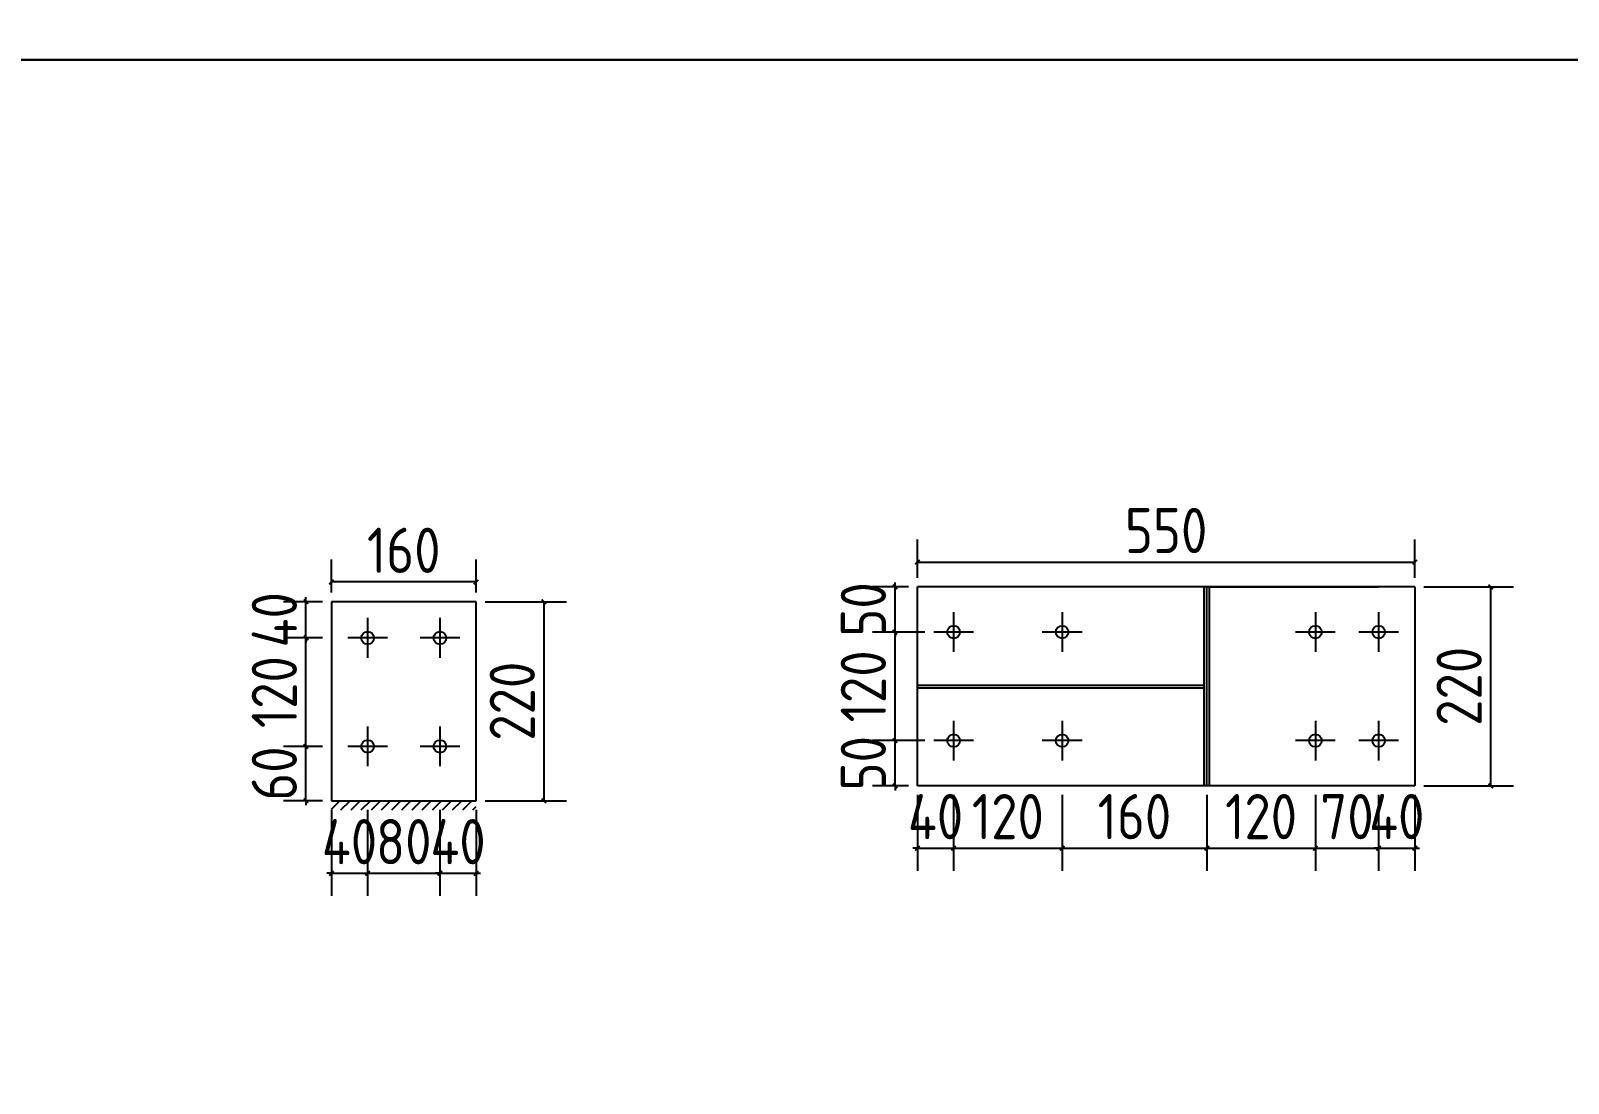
# Model space of a CAD drawing. Extents: x 533809 to 747315, y -17138 to 180511.
# Drawn here: x 643714 to 647114, y 161199 to 163526 of the extents above; entities that cross this region are included whole.
import ezdxf

# ---------------------------------------------------------------- set-up
doc = ezdxf.new("R2010")
doc.units = 0
doc.header["$LTSCALE"] = 1000
doc.header["$MEASUREMENT"] = 0
doc.styles.get("Standard").update_dxf_attribs({"font": 'gbenor.shx', "bigfont": 'gbcbig.shx'})
doc.dimstyles.get("Standard").update_dxf_attribs({"dimscale": 100, "dimtxt": 3.5, "dimasz": 1, "dimexe": 2.5, "dimexo": 3, "dimgap": 1.5, "dimtad": 1, "dimdec": 0, "dimzin": 0, "dimdsep": 46, "dimtxsty": 'Standard', "dimblk": 'ARCHTICK', "dimcen": 0.09, "dimadec": 0, "dimazin": 0, "dimtfac": 1, "dimtdec": 0, "dimtix": 1, "dimtmove": 2, "dimatfit": 3, "dimfxl": 1, "dimtolj": 1, "dimtzin": 0, "dimarcsym": 0})

# ---------------------------------------------------------------- blocks, each defined once
blk = doc.blocks.new('_ArchTick')
at = {"color": 0, "linetype": 'ByBlock', "const_width": 0.4}
blk.add_lwpolyline([(-0.5, -0.5), (0.5, 0.5)], dxfattribs=at)
blk = doc.blocks.new('*D408')
at = {"color": 3, "lineweight": -2}
for p, q in [((644378.8, 161804.1), (644378.8, 161613.5)), ((644458.8, 161804.1), (644458.8, 161613.5)), ((644378.8, 161663.5), (644368.8, 161663.5)), ((644378.8, 161663.5), (644458.8, 161663.5)), ((644458.8, 161663.5), (644468.8, 161663.5))]:
    blk.add_line(p, q, dxfattribs=at)
at = {"layer": 'Defpoints', "color": 0}
for p in [(644378.8, 161824.1), (644458.8, 161824.1), (644458.8, 161663.5)]:
    blk.add_point(p, dxfattribs=at)
at = {"color": 3, "lineweight": -2, "xscale": 10, "yscale": 10, "zscale": 10}
blk.add_blockref('_ArchTick', (644378.8, 161663.5), dxfattribs=at)
at = {"color": 3, "lineweight": -2, "xscale": 10, "yscale": 10, "zscale": 10, "rotation": 180}
blk.add_blockref('_ArchTick', (644458.8, 161663.5), dxfattribs=at)
at = {"color": 0, "insert": (644418.8, 161733.5), "char_height": 100, "attachment_point": 5}
blk.add_mtext('\\A1;40', dxfattribs=at)
blk = doc.blocks.new('*D348')
at = {"color": 3, "lineweight": -2}
for p, q in [((644458.8, 161804.1), (644458.8, 161613.5)), ((644618.8, 161804.1), (644618.8, 161613.5)), ((644458.8, 161663.5), (644618.8, 161663.5))]:
    blk.add_line(p, q, dxfattribs=at)
at = {"layer": 'Defpoints', "color": 0}
for p in [(644458.8, 161824.1), (644618.8, 161824.1), (644618.8, 161663.5)]:
    blk.add_point(p, dxfattribs=at)
at = {"color": 3, "lineweight": -2, "xscale": 10, "yscale": 10, "zscale": 10, "rotation": 180}
blk.add_blockref('_ArchTick', (644458.8, 161663.5), dxfattribs=at)
at = {"color": 3, "lineweight": -2, "xscale": 10, "yscale": 10, "zscale": 10}
blk.add_blockref('_ArchTick', (644618.8, 161663.5), dxfattribs=at)
at = {"color": 0, "insert": (644538.8, 161733.5), "char_height": 100, "attachment_point": 5}
blk.add_mtext('\\A1;80', dxfattribs=at)
blk = doc.blocks.new('*D349')
at = {"color": 3, "lineweight": -2}
for p, q in [((644618.8, 161804.1), (644618.8, 161613.5)), ((644698.8, 161804.1), (644698.8, 161613.5)), ((644618.8, 161663.5), (644608.8, 161663.5)), ((644618.8, 161663.5), (644698.8, 161663.5)), ((644698.8, 161663.5), (644708.8, 161663.5))]:
    blk.add_line(p, q, dxfattribs=at)
at = {"layer": 'Defpoints', "color": 0}
for p in [(644618.8, 161824.1), (644698.8, 161824.1), (644698.8, 161663.5)]:
    blk.add_point(p, dxfattribs=at)
at = {"color": 3, "lineweight": -2, "xscale": 10, "yscale": 10, "zscale": 10}
blk.add_blockref('_ArchTick', (644618.8, 161663.5), dxfattribs=at)
at = {"color": 3, "lineweight": -2, "xscale": 10, "yscale": 10, "zscale": 10, "rotation": 180}
blk.add_blockref('_ArchTick', (644698.8, 161663.5), dxfattribs=at)
at = {"color": 0, "insert": (644658.8, 161733.5), "char_height": 100, "attachment_point": 5}
blk.add_mtext('\\A1;40', dxfattribs=at)
blk = doc.blocks.new('*D350')
at = {"color": 3, "lineweight": -2}
for p, q in [((644322.6, 161944.1), (644322.6, 161954.1)), ((644358.8, 161944.1), (644272.6, 161944.1)), ((644322.6, 161824.1), (644322.6, 161944.1)), ((644358.8, 161824.1), (644272.6, 161824.1)), ((644322.6, 161824.1), (644322.6, 161814.1))]:
    blk.add_line(p, q, dxfattribs=at)
at = {"layer": 'Defpoints', "color": 0}
for p in [(644322.6, 161944.1), (644378.8, 161944.1), (644378.8, 161824.1)]:
    blk.add_point(p, dxfattribs=at)
at = {"color": 3, "lineweight": -2, "xscale": 10, "yscale": 10, "zscale": 10}
for p, rotation in [((644322.6, 161944.1), 270), ((644322.6, 161824.1), 90)]:
    blk.add_blockref('_ArchTick', p, dxfattribs=dict(at, rotation=rotation))
at = {"color": 0, "insert": (644252.6, 161884.1), "char_height": 100, "attachment_point": 5, "rotation": 90}
blk.add_mtext('\\A1;60', dxfattribs=at)
blk = doc.blocks.new('*D351')
at = {"color": 3, "lineweight": -2}
for p, q in [((644358.8, 162184.1), (644272.6, 162184.1)), ((644322.6, 161944.1), (644322.6, 162184.1)), ((644358.8, 161944.1), (644272.6, 161944.1))]:
    blk.add_line(p, q, dxfattribs=at)
at = {"layer": 'Defpoints', "color": 0}
for p in [(644322.6, 162184.1), (644378.8, 162184.1), (644378.8, 161944.1)]:
    blk.add_point(p, dxfattribs=at)
at = {"color": 3, "lineweight": -2, "xscale": 10, "yscale": 10, "zscale": 10}
for p, rotation in [((644322.6, 162184.1), 90), ((644322.6, 161944.1), 270)]:
    blk.add_blockref('_ArchTick', p, dxfattribs=dict(at, rotation=rotation))
at = {"color": 0, "insert": (644252.6, 162064.1), "char_height": 100, "attachment_point": 5, "rotation": 90}
blk.add_mtext('\\A1;120', dxfattribs=at)
blk = doc.blocks.new('*D409')
at = {"color": 3, "lineweight": -2}
for p, q in [((644358.8, 162264.1), (644272.6, 162264.1)), ((644322.6, 162264.1), (644322.6, 162274.1)), ((644322.6, 162184.1), (644322.6, 162264.1)), ((644358.8, 162184.1), (644272.6, 162184.1)), ((644322.6, 162184.1), (644322.6, 162174.1))]:
    blk.add_line(p, q, dxfattribs=at)
at = {"layer": 'Defpoints', "color": 0}
for p in [(644322.6, 162264.1), (644378.8, 162264.1), (644378.8, 162184.1)]:
    blk.add_point(p, dxfattribs=at)
at = {"color": 3, "lineweight": -2, "xscale": 10, "yscale": 10, "zscale": 10}
for p, rotation in [((644322.6, 162264.1), 270), ((644322.6, 162184.1), 90)]:
    blk.add_blockref('_ArchTick', p, dxfattribs=dict(at, rotation=rotation))
at = {"color": 0, "insert": (644252.6, 162224.1), "char_height": 100, "attachment_point": 5, "rotation": 90}
blk.add_mtext('\\A1;40', dxfattribs=at)
blk = doc.blocks.new('*D410')
at = {"color": 3, "lineweight": -2}
for p, q in [((644378.8, 162284.1), (644378.8, 162357.7)), ((644698.8, 162284.1), (644698.8, 162357.7)), ((644698.8, 162307.7), (644378.8, 162307.7))]:
    blk.add_line(p, q, dxfattribs=at)
at = {"layer": 'Defpoints', "color": 0}
for p in [(644378.8, 162307.7), (644378.8, 162264.1), (644698.8, 162264.1)]:
    blk.add_point(p, dxfattribs=at)
at = {"color": 3, "lineweight": -2, "xscale": 10, "yscale": 10, "zscale": 10, "rotation": 180}
blk.add_blockref('_ArchTick', (644378.8, 162307.7), dxfattribs=at)
at = {"color": 3, "lineweight": -2, "xscale": 10, "yscale": 10, "zscale": 10}
blk.add_blockref('_ArchTick', (644698.8, 162307.7), dxfattribs=at)
at = {"color": 0, "insert": (644538.8, 162377.7), "char_height": 100, "attachment_point": 5}
blk.add_mtext('\\A1;160', dxfattribs=at)
blk = doc.blocks.new('*D352')
at = {"color": 3, "lineweight": -2}
for p, q in [((644718.8, 162264.1), (644898.8, 162264.1)), ((644848.8, 162264.1), (644848.8, 161824.1)), ((644718.8, 161824.1), (644898.8, 161824.1))]:
    blk.add_line(p, q, dxfattribs=at)
at = {"layer": 'Defpoints', "color": 0}
for p in [(644698.8, 162264.1), (644698.8, 161824.1), (644848.8, 161824.1)]:
    blk.add_point(p, dxfattribs=at)
at = {"color": 3, "lineweight": -2, "xscale": 10, "yscale": 10, "zscale": 10}
for p, rotation in [((644848.8, 162264.1), 90), ((644848.8, 161824.1), 270)]:
    blk.add_blockref('_ArchTick', p, dxfattribs=dict(at, rotation=rotation))
at = {"color": 0, "insert": (644778.8, 162044.1), "char_height": 100, "attachment_point": 5, "rotation": 90}
blk.add_mtext('\\A1;220', dxfattribs=at)
blk = doc.blocks.new('*D362')
at = {"color": 3, "lineweight": -2}
for p, q in [((645690.8, 161956.9), (645575.2, 161956.9)), ((645625.2, 161956.9), (645625.2, 161966.9)), ((645625.2, 161856.9), (645625.2, 161956.9)), ((645654.8, 161856.9), (645575.2, 161856.9)), ((645625.2, 161856.9), (645625.2, 161846.9))]:
    blk.add_line(p, q, dxfattribs=at)
at = {"layer": 'Defpoints', "color": 0}
for p in [(645625.2, 161956.9), (645710.8, 161956.9), (645674.8, 161856.9)]:
    blk.add_point(p, dxfattribs=at)
at = {"color": 3, "lineweight": -2, "xscale": 10, "yscale": 10, "zscale": 10}
for p, rotation in [((645625.2, 161956.9), 270), ((645625.2, 161856.9), 90)]:
    blk.add_blockref('_ArchTick', p, dxfattribs=dict(at, rotation=rotation))
at = {"color": 0, "insert": (645555.2, 161906.9), "char_height": 100, "attachment_point": 5, "rotation": 90}
blk.add_mtext('\\A1;50', dxfattribs=at)
blk = doc.blocks.new('*D363')
at = {"color": 3, "lineweight": -2}
for p, q in [((645690.8, 162196.9), (645575.2, 162196.9)), ((645625.2, 161956.9), (645625.2, 162196.9)), ((645690.8, 161956.9), (645575.2, 161956.9))]:
    blk.add_line(p, q, dxfattribs=at)
at = {"layer": 'Defpoints', "color": 0}
for p in [(645625.2, 162196.9), (645710.8, 162196.9), (645710.8, 161956.9)]:
    blk.add_point(p, dxfattribs=at)
at = {"color": 3, "lineweight": -2, "xscale": 10, "yscale": 10, "zscale": 10}
for p, rotation in [((645625.2, 162196.9), 90), ((645625.2, 161956.9), 270)]:
    blk.add_blockref('_ArchTick', p, dxfattribs=dict(at, rotation=rotation))
at = {"color": 0, "insert": (645555.2, 162076.9), "char_height": 100, "attachment_point": 5, "rotation": 90}
blk.add_mtext('\\A1;120', dxfattribs=at)
blk = doc.blocks.new('*D364')
at = {"color": 3, "lineweight": -2}
for p, q in [((645654.8, 162296.9), (645575.2, 162296.9)), ((645625.2, 162296.9), (645625.2, 162306.9)), ((645625.2, 162196.9), (645625.2, 162296.9)), ((645690.8, 162196.9), (645575.2, 162196.9)), ((645625.2, 162196.9), (645625.2, 162186.9))]:
    blk.add_line(p, q, dxfattribs=at)
at = {"layer": 'Defpoints', "color": 0}
for p in [(645625.2, 162296.9), (645674.8, 162296.9), (645710.8, 162196.9)]:
    blk.add_point(p, dxfattribs=at)
at = {"color": 3, "lineweight": -2, "xscale": 10, "yscale": 10, "zscale": 10}
for p, rotation in [((645625.2, 162296.9), 270), ((645625.2, 162196.9), 90)]:
    blk.add_blockref('_ArchTick', p, dxfattribs=dict(at, rotation=rotation))
at = {"color": 0, "insert": (645555.2, 162246.9), "char_height": 100, "attachment_point": 5, "rotation": 90}
blk.add_mtext('\\A1;50', dxfattribs=at)
blk = doc.blocks.new('*D325')
at = {"color": 3, "lineweight": -2}
for p, q in [((645674.8, 161836.9), (645674.8, 161668.9)), ((645754.8, 161836.9), (645754.8, 161668.9)), ((645674.8, 161718.9), (645664.8, 161718.9)), ((645674.8, 161718.9), (645754.8, 161718.9)), ((645754.8, 161718.9), (645764.8, 161718.9))]:
    blk.add_line(p, q, dxfattribs=at)
at = {"layer": 'Defpoints', "color": 0}
for p in [(645674.8, 161856.9), (645754.8, 161856.9), (645754.8, 161718.9)]:
    blk.add_point(p, dxfattribs=at)
at = {"color": 3, "lineweight": -2, "xscale": 10, "yscale": 10, "zscale": 10}
blk.add_blockref('_ArchTick', (645674.8, 161718.9), dxfattribs=at)
at = {"color": 3, "lineweight": -2, "xscale": 10, "yscale": 10, "zscale": 10, "rotation": 180}
blk.add_blockref('_ArchTick', (645754.8, 161718.9), dxfattribs=at)
at = {"color": 0, "insert": (645714.8, 161788.9), "char_height": 100, "attachment_point": 5}
blk.add_mtext('\\A1;40', dxfattribs=at)
blk = doc.blocks.new('*D326')
at = {"color": 3, "lineweight": -2}
for p, q in [((645754.8, 161836.9), (645754.8, 161668.9)), ((645994.8, 161836.9), (645994.8, 161668.9)), ((645754.8, 161718.9), (645994.8, 161718.9))]:
    blk.add_line(p, q, dxfattribs=at)
at = {"layer": 'Defpoints', "color": 0}
for p in [(645754.8, 161856.9), (645994.8, 161856.9), (645994.8, 161718.9)]:
    blk.add_point(p, dxfattribs=at)
at = {"color": 3, "lineweight": -2, "xscale": 10, "yscale": 10, "zscale": 10, "rotation": 180}
blk.add_blockref('_ArchTick', (645754.8, 161718.9), dxfattribs=at)
at = {"color": 3, "lineweight": -2, "xscale": 10, "yscale": 10, "zscale": 10}
blk.add_blockref('_ArchTick', (645994.8, 161718.9), dxfattribs=at)
at = {"color": 0, "insert": (645874.8, 161788.9), "char_height": 100, "attachment_point": 5}
blk.add_mtext('\\A1;120', dxfattribs=at)
blk = doc.blocks.new('*D327')
at = {"color": 3, "lineweight": -2}
for p, q in [((645994.8, 161836.9), (645994.8, 161668.9)), ((646314.8, 161836.9), (646314.8, 161668.9)), ((645994.8, 161718.9), (646314.8, 161718.9))]:
    blk.add_line(p, q, dxfattribs=at)
at = {"layer": 'Defpoints', "color": 0}
for p in [(645994.8, 161856.9), (646314.8, 161856.9), (646314.8, 161718.9)]:
    blk.add_point(p, dxfattribs=at)
at = {"color": 3, "lineweight": -2, "xscale": 10, "yscale": 10, "zscale": 10, "rotation": 180}
blk.add_blockref('_ArchTick', (645994.8, 161718.9), dxfattribs=at)
at = {"color": 3, "lineweight": -2, "xscale": 10, "yscale": 10, "zscale": 10}
blk.add_blockref('_ArchTick', (646314.8, 161718.9), dxfattribs=at)
at = {"color": 0, "insert": (646154.8, 161788.9), "char_height": 100, "attachment_point": 5}
blk.add_mtext('\\A1;160', dxfattribs=at)
blk = doc.blocks.new('*D328')
at = {"color": 3, "lineweight": -2}
for p, q in [((646554.8, 161836.9), (646554.8, 161668.9)), ((646694.8, 161836.9), (646694.8, 161668.9)), ((646554.8, 161718.9), (646694.8, 161718.9))]:
    blk.add_line(p, q, dxfattribs=at)
at = {"layer": 'Defpoints', "color": 0}
for p in [(646554.8, 161856.9), (646694.8, 161856.9), (646694.8, 161718.9)]:
    blk.add_point(p, dxfattribs=at)
at = {"color": 3, "lineweight": -2, "xscale": 10, "yscale": 10, "zscale": 10, "rotation": 180}
blk.add_blockref('_ArchTick', (646554.8, 161718.9), dxfattribs=at)
at = {"color": 3, "lineweight": -2, "xscale": 10, "yscale": 10, "zscale": 10}
blk.add_blockref('_ArchTick', (646694.8, 161718.9), dxfattribs=at)
at = {"color": 0, "insert": (646624.8, 161788.9), "char_height": 100, "attachment_point": 5}
blk.add_mtext('\\A1;70', dxfattribs=at)
blk = doc.blocks.new('*D365')
at = {"color": 3, "lineweight": -2}
for p, q in [((646694.8, 161836.9), (646694.8, 161668.9)), ((646774.8, 161836.9), (646774.8, 161668.9)), ((646694.8, 161718.9), (646684.8, 161718.9)), ((646694.8, 161718.9), (646774.8, 161718.9)), ((646774.8, 161718.9), (646784.8, 161718.9))]:
    blk.add_line(p, q, dxfattribs=at)
at = {"layer": 'Defpoints', "color": 0}
for p in [(646694.8, 161856.9), (646774.8, 161856.9), (646774.8, 161718.9)]:
    blk.add_point(p, dxfattribs=at)
at = {"color": 3, "lineweight": -2, "xscale": 10, "yscale": 10, "zscale": 10}
blk.add_blockref('_ArchTick', (646694.8, 161718.9), dxfattribs=at)
at = {"color": 3, "lineweight": -2, "xscale": 10, "yscale": 10, "zscale": 10, "rotation": 180}
blk.add_blockref('_ArchTick', (646774.8, 161718.9), dxfattribs=at)
at = {"color": 0, "insert": (646734.8, 161788.9), "char_height": 100, "attachment_point": 5}
blk.add_mtext('\\A1;40', dxfattribs=at)
blk = doc.blocks.new('*D366')
at = {"color": 3, "lineweight": -2}
for p, q in [((645674.8, 162316.9), (645674.8, 162401.5)), ((646774.8, 162316.9), (646774.8, 162401.5)), ((645674.8, 162351.5), (646774.8, 162351.5))]:
    blk.add_line(p, q, dxfattribs=at)
at = {"layer": 'Defpoints', "color": 0}
for p in [(646774.8, 162351.5), (645674.8, 162296.9), (646774.8, 162296.9)]:
    blk.add_point(p, dxfattribs=at)
at = {"color": 3, "lineweight": -2, "xscale": 10, "yscale": 10, "zscale": 10, "rotation": 180}
blk.add_blockref('_ArchTick', (645674.8, 162351.5), dxfattribs=at)
at = {"color": 3, "lineweight": -2, "xscale": 10, "yscale": 10, "zscale": 10}
blk.add_blockref('_ArchTick', (646774.8, 162351.5), dxfattribs=at)
at = {"color": 0, "insert": (646224.8, 162421.5), "char_height": 100, "attachment_point": 5}
blk.add_mtext('\\A1;550', dxfattribs=at)
blk = doc.blocks.new('*D367')
at = {"color": 3, "lineweight": -2}
for p, q in [((646794.8, 162296.9), (646992.8, 162296.9)), ((646942.8, 161856.9), (646942.8, 162296.9)), ((646794.8, 161856.9), (646992.8, 161856.9))]:
    blk.add_line(p, q, dxfattribs=at)
at = {"layer": 'Defpoints', "color": 0}
for p in [(646774.8, 162296.9), (646942.8, 162296.9), (646774.8, 161856.9)]:
    blk.add_point(p, dxfattribs=at)
at = {"color": 3, "lineweight": -2, "xscale": 10, "yscale": 10, "zscale": 10}
for p, rotation in [((646942.8, 162296.9), 90), ((646942.8, 161856.9), 270)]:
    blk.add_blockref('_ArchTick', p, dxfattribs=dict(at, rotation=rotation))
at = {"color": 0, "insert": (646872.8, 162076.9), "char_height": 100, "attachment_point": 5, "rotation": 90}
blk.add_mtext('\\A1;220', dxfattribs=at)
blk = doc.blocks.new('*D329')
at = {"color": 3, "lineweight": -2}
for p, q in [((646314.8, 161836.9), (646314.8, 161668.9)), ((646554.8, 161836.9), (646554.8, 161668.9)), ((646314.8, 161718.9), (646554.8, 161718.9))]:
    blk.add_line(p, q, dxfattribs=at)
at = {"layer": 'Defpoints', "color": 0}
for p in [(646314.8, 161856.9), (646554.8, 161856.9), (646554.8, 161718.9)]:
    blk.add_point(p, dxfattribs=at)
at = {"color": 3, "lineweight": -2, "xscale": 10, "yscale": 10, "zscale": 10, "rotation": 180}
blk.add_blockref('_ArchTick', (646314.8, 161718.9), dxfattribs=at)
at = {"color": 3, "lineweight": -2, "xscale": 10, "yscale": 10, "zscale": 10}
blk.add_blockref('_ArchTick', (646554.8, 161718.9), dxfattribs=at)
at = {"color": 0, "insert": (646434.8, 161788.9), "char_height": 100, "attachment_point": 5}
blk.add_mtext('\\A1;120', dxfattribs=at)

msp = doc.modelspace()

# ---------------------------------------------------------------- hatches: boundary and pattern name
h = msp.add_hatch()
h.set_pattern_fill('ANSI31', color=256, scale=10, style=0)
h.set_pattern_definition([(45, (161794.045, -33478.541), (-11.22532015, 11.22532015), [])])
h.paths.add_polyline_path([(644698.8, 161824.1), (644688.5, 161824.1), (644698.8, 161810.7)], flags=17)
h.paths.add_polyline_path([(644688.5, 161824.1), (644378.8, 161824.1), (644378.8, 161804.1), (644698.8, 161804.1), (644698.8, 161810.7)])

# ---------------------------------------------------------------- linework, layer by layer
for p, q in [((646774.8, 162296.9), (645674.8, 162296.9)), ((645674.8, 161856.9), (645674.8, 162296.9)), ((646320.8, 162296.9), (646694.8, 162296.9)), ((646774.8, 162296.9), (646774.8, 161856.9)), ((644378.8, 162264.1), (644378.8, 161824.1)), ((644698.8, 162264.1), (644378.8, 162264.1)), ((644698.8, 161824.1), (644698.8, 162264.1)), ((644458.8, 162228.1), (644458.8, 162140.1)), ((644618.8, 162228.1), (644618.8, 162140.1)), ((645754.8, 162240.9), (645754.8, 162152.9)), ((645994.9, 162240.9), (645994.9, 162152.9)), ((646554.8, 162240.9), (646554.8, 162152.9)), ((646694.8, 162240.9), (646694.8, 162152.9)), ((645798.8, 162196.9), (645710.8, 162196.9)), ((646038.8, 162196.9), (645950.8, 162196.9)), ((646598.8, 162196.9), (646510.8, 162196.9)), ((646738.8, 162196.9), (646650.8, 162196.9)), ((644502.8, 162184.1), (644414.8, 162184.1)), ((644662.8, 162184.1), (644574.8, 162184.1)), ((644458.8, 161988.1), (644458.8, 161900.1)), ((644618.8, 161988.1), (644618.8, 161900.1)), ((645754.9, 162000.9), (645754.9, 161912.9)), ((645994.9, 162000.9), (645994.9, 161912.9)), ((646554.8, 162000.9), (646554.8, 161912.9)), ((646694.8, 162000.9), (646694.8, 161912.9)), ((645798.8, 161956.9), (645710.8, 161956.9)), ((646038.8, 161956.9), (645950.8, 161956.9)), ((646598.8, 161956.9), (646510.8, 161956.9)), ((646738.8, 161956.9), (646650.8, 161956.9)), ((644502.8, 161944.1), (644414.8, 161944.1)), ((644662.8, 161944.1), (644574.8, 161944.1)), ((646774.8, 161856.9), (645674.8, 161856.9)), ((644378.8, 161824.1), (644698.8, 161824.1))]:
    msp.add_line(p, q)
at = {"color": 4}
for p, q in [((646308.8, 161856.9), (646308.8, 162296.9)), ((646320.8, 161856.9), (646320.8, 162296.9))]:
    msp.add_line(p, q, dxfattribs=at)
at = {"color": 1}
msp.add_line((646314.8, 161856.9), (646314.8, 162296.9), dxfattribs=at)
at = {"color": 2}
for p, q in [((645674.8, 162079.9), (646308.8, 162079.9)), ((645674.8, 162073.9), (646308.8, 162073.9))]:
    msp.add_line(p, q, dxfattribs=at)
for points in [[(640389.1, 171862.3), (652269.1, 171862.3), (652269.1, 163462.3), (640389.1, 163462.3)], [(640389.1, 163462.3), (652269.1, 163462.3), (652269.1, 155062.3), (640389.1, 155062.3)]]:
    msp.add_lwpolyline(points, close=True)
for centre in [(644458.8, 162184.1), (644618.8, 162184.1), (645754.8, 162196.9), (645994.8, 162196.9), (646554.8, 162196.9), (646694.8, 162196.9), (644458.8, 161944.1), (644618.8, 161944.1), (645754.8, 161956.9), (645994.8, 161956.9), (646554.8, 161956.9), (646694.8, 161956.9)]:
    msp.add_circle(centre, 14)

# ---------------------------------------------------------------- dimensions: what is measured, and where the dimension line sits
for p1, p2, distance, picture, middle in [((645674.8, 162296.9), (646774.8, 162296.9), 54.6, '*D366', (646224.8, 162421.5)), ((644698.8, 162264.1), (644378.8, 162264.1), -43.6, '*D410', (644538.8, 162377.7)), ((646774.8, 161856.9), (646774.8, 162296.9), -168, '*D367', (646872.8, 162076.9)), ((644698.8, 162264.1), (644698.8, 161824.1), 150, '*D352', (644778.8, 162044.1))]:
    dim = msp.add_aligned_dim(p1=p1, p2=p2, distance=distance, dimstyle='Standard', override={"dimtxt": 1, "dimasz": 0.1, "dimexe": 0.5, "dimexo": 0.2, "dimgap": 0.2, "dimlfac": 0.5, "dimclrd": 3, "dimclre": 3})
    dim.commit()
    dim.dimension.update_dxf_attribs({"geometry": picture, "text_midpoint": middle})
for base, p1, p2, picture, middle in [((644322.6, 162264.1), (644378.8, 162184.1), (644378.8, 162264.1), '*D409', (644252.6, 162224.1)), ((645625.2, 162296.9), (645710.8, 162196.9), (645674.8, 162296.9), '*D364', (645555.2, 162246.9)), ((644322.6, 162184.1), (644378.8, 161944.1), (644378.8, 162184.1), '*D351', (644252.6, 162064.1)), ((645625.2, 162196.9), (645710.8, 161956.9), (645710.8, 162196.9), '*D363', (645555.2, 162076.9)), ((644322.6, 161944.1), (644378.8, 161824.1), (644378.8, 161944.1), '*D350', (644252.6, 161884.1)), ((645625.2, 161956.9), (645674.8, 161856.9), (645710.8, 161956.9), '*D362', (645555.2, 161906.9))]:
    dim = msp.add_linear_dim(base=base, p1=p1, p2=p2, angle=90, dimstyle='Standard', override={"dimtxt": 1, "dimasz": 0.1, "dimexe": 0.5, "dimexo": 0.2, "dimgap": 0.2, "dimlfac": 0.5, "dimclrd": 3, "dimclre": 3})
    dim.commit()
    dim.dimension.update_dxf_attribs({"geometry": picture, "text_midpoint": middle})
for base, p1, p2, picture, middle in [((645754.8, 161718.9), (645674.8, 161856.9), (645754.8, 161856.9), '*D325', (645714.8, 161788.9)), ((645994.8, 161718.9), (645754.8, 161856.9), (645994.8, 161856.9), '*D326', (645874.8, 161788.9)), ((646314.8, 161718.9), (645994.8, 161856.9), (646314.8, 161856.9), '*D327', (646154.8, 161788.9)), ((646554.8, 161718.9), (646314.8, 161856.9), (646554.8, 161856.9), '*D329', (646434.8, 161788.9)), ((646694.8, 161718.9), (646554.8, 161856.9), (646694.8, 161856.9), '*D328', (646624.8, 161788.9)), ((646774.8, 161718.9), (646694.8, 161856.9), (646774.8, 161856.9), '*D365', (646734.8, 161788.9)), ((644458.8, 161663.5), (644378.8, 161824.1), (644458.8, 161824.1), '*D408', (644418.8, 161733.5)), ((644618.8, 161663.5), (644458.8, 161824.1), (644618.8, 161824.1), '*D348', (644538.8, 161733.5)), ((644698.8, 161663.5), (644618.8, 161824.1), (644698.8, 161824.1), '*D349', (644658.8, 161733.5))]:
    dim = msp.add_linear_dim(base=base, p1=p1, p2=p2, dimstyle='Standard', override={"dimtxt": 1, "dimasz": 0.1, "dimexe": 0.5, "dimexo": 0.2, "dimgap": 0.2, "dimlfac": 0.5, "dimclrd": 3, "dimclre": 3})
    dim.commit()
    dim.dimension.update_dxf_attribs({"geometry": picture, "text_midpoint": middle})

doc.saveas('drawing.dxf')
